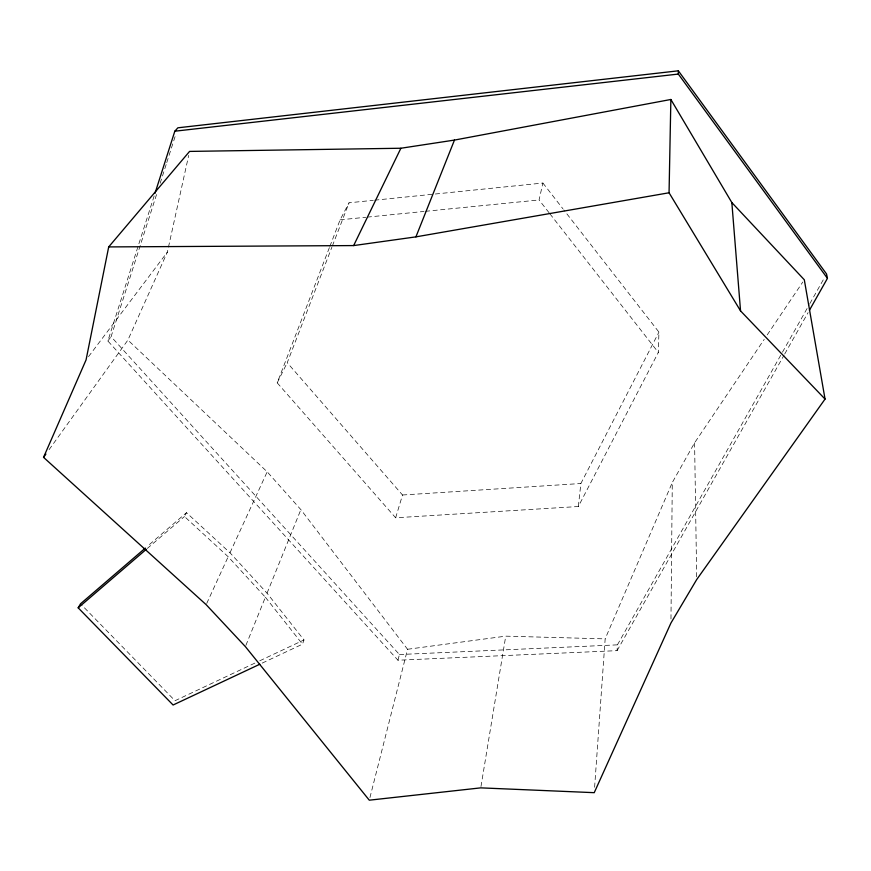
<?xml version="1.0" encoding="UTF-8"?>
<svg xmlns="http://www.w3.org/2000/svg" width="871" height="871" viewBox="0 0 871 871"><rect width="100%" height="100%" fill="white"/><g stroke="black" fill="none" stroke-linecap="round" stroke-linejoin="round"><path stroke-width="0.65" stroke-dasharray="4.36 3.27" d="M670.975 618.987L672.281 482.556L694.59 442.827L764.205 339.374M329.38 247.636L277.207 382.848L395.641 517.777L578.344 506.519L658.334 352.428L658.933 332.112L563.755 209.857M154.156 195.953L107.852 340.986L397.96 660.218L617.082 650.659L617.419 644.856L781.777 353.376M594.61 787.275L605.16 638.879L672.281 482.556M578.344 506.519L580.87 483.514L658.933 332.112M480.977 786.524L505.735 636.157L605.16 638.879M49.07 449.676L127.906 340.06L167.374 252.089L188.691 155.386M549.078 212.753L539.073 199.96L542.894 183.041L374.639 200.188M369.946 797.553L407.552 649.276L300.865 509.633L267.19 471.821L127.906 340.06M397.96 660.218L399.441 654.524L111.096 336.642L157.27 192.262M395.641 517.777L402.511 495L287.234 362.695L331.884 247.212M160.166 183.237L166.35 163.9M166.753 162.616L175.833 134.254M262.215 663.103L302.509 644.159L303.99 639.945L267.038 593.162L229.988 552.78L186.481 512.681L147.395 546.302M329.869 246.373L340.104 219.83L349.064 202.791L373.289 200.319M332.374 245.938L349.064 202.791M245.883 645.389L265.383 597.234L228.169 556.743L184.467 516.514L186.481 512.681M267.038 593.162L300.865 509.633M206.721 603.451L228.169 556.743M229.988 552.78L267.19 471.821M277.207 382.848L287.234 362.695M782.452 352.189L809.17 304.796M809.845 303.609L823.879 278.72M617.082 650.659L784.042 355.172M784.706 353.996L808.081 312.624M767.231 334.878L802.79 282.03M107.852 340.986L111.096 336.642M88.504 356.664L167.374 252.089M147.319 548.436L184.467 516.514M254.855 663.103L175.017 700.72L81.471 604.779M259.776 660.784L303.99 639.945M407.552 649.276L505.735 636.157M340.104 219.83L365.82 217.26M367.181 217.129L424.025 211.446M425.375 211.315L539.073 199.96M402.511 495L580.87 483.514M399.441 654.524L617.419 644.856M265.383 597.234L302.509 644.159M549.917 213.82L658.334 352.428M542.894 183.041L562.927 208.779M694.59 442.827L696.669 576.831"/><path stroke-width="1.31" d="M809.42 310.261L827.45 278.35L678.324 74.068L678.346 70.812L177.891 127.808L174.821 131.205L154.984 193.362M825.044 399.081L740.546 310.893L669.059 192.774L670.866 99.479L454.466 140.079L400.889 148.244L189.573 151.412L108.701 246.918L86.066 359.897L43.55 457.351L206.155 604.67L245.382 646.62L369.282 800.188L480.759 787.863L594.229 792.675L670.931 623.048L696.713 579.542L825.044 399.081L804.303 279.776L731.836 202.562L670.866 99.479M108.701 246.918L353.648 245.578L415.924 236.868L454.466 140.079M353.648 245.578L400.889 148.244M259.776 664.257L173.089 705.009L78.183 607.827L80.524 603.81L145.337 548.077M43.55 457.351L45.913 454.063M78.183 607.827L146.284 549.318M415.924 236.868L669.059 192.774M174.821 131.205L678.324 74.068M678.346 70.812L826.546 273.984L827.45 278.35M731.836 202.562L740.546 310.893"/></g></svg>
